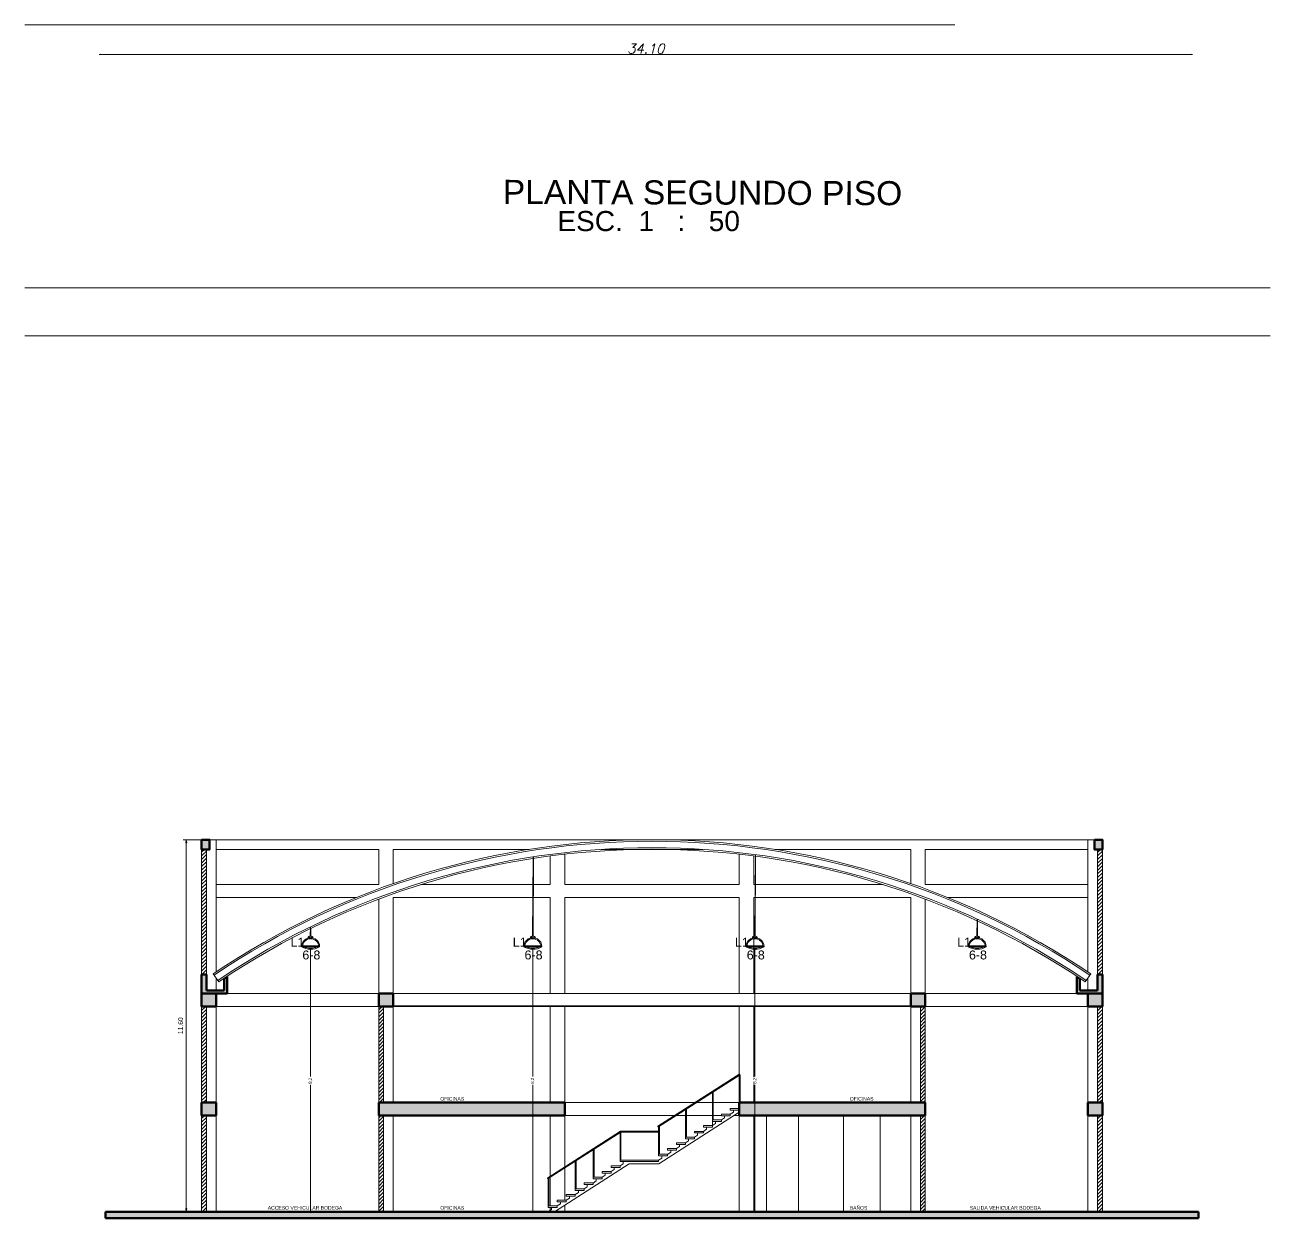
# Model space of a CAD drawing. Header units: millimetres. Extents: x 391 to 679, y 21 to 219.
# Drawn here: x 528.67 to 567.5, y 20.85 to 58.06 of the extents above; entities that cross this region are included whole.
import ezdxf

# ---------------------------------------------------------------- set-up
doc = ezdxf.new("R2010")
doc.units = ezdxf.units.MM
doc.layers.get('0').update_dxf_attribs({"lineweight": 13})
for name, color, linetype, lineweight in [('A-PISO-ESCALERA', 7, 'Continuous', 18), ('COTA10', 7, 'Continuous', 13), ('EST', 7, 'Continuous', 50), ('j pisos', 251, 'Continuous', 9), ('MONTE', 7, 'Continuous', 9), ('notas', 8, 'Continuous', 9), ('proyección 5', 7, 'Continuous', 9), ('TEXTO', 251, 'Continuous', 13), ('textos', 9, 'Continuous', 9), ('VP', 7, 'Continuous', 25)]:
    doc.layers.add(name, color=color, linetype=linetype, lineweight=lineweight)
doc.layers.add('COTAS', color=254, linetype='Continuous', lineweight=9, true_color=0xbebebe)
doc.styles.add('100 Nota', font='arial.ttf', dxfattribs={"height": 0.15})
doc.styles.add('ARIAL', font='arial.ttf')
doc.styles.add('ITALICC', font='italicc')
doc.styles.add('Nota 1000', font='', dxfattribs={"height": 1.5})
doc.styles.get("Standard").update_dxf_attribs({"font": 'arial.ttf'})
doc.styles.add('TEXTOS-TITULOS', font='arial.ttf', dxfattribs={"height": 0.08})
doc.styles.get('Nota 1000').set_extended_font_data('Eurostile')
doc.dimstyles.new('dim100', dxfattribs={"dimtxt": 10, "dimasz": 0.1, "dimexe": 0.1, "dimexo": 0, "dimgap": 0.1, "dimtad": 1, "dimzin": 4, "dimdsep": 46, "dimtxsty": '100 Nota', "dimblk": 'CLOSEDBLANK', "dimcen": 0.1, "dimclrd": 256, "dimclre": 256, "dimclrt": 256, "dimazin": 1, "dimtfac": 1, "dimtmove": 0, "dimatfit": 2, "dimldrblk": 'CLOSEDBLANK', "dimfxl": 1, "dimlwd": -1, "dimlwe": -1, "dimarcsym": 0})
doc.dimstyles.new('juan1', dxfattribs={"dimtxt": 0.1, "dimasz": 0.035, "dimexe": 0.0015, "dimexo": 0.0065, "dimgap": 0.04, "dimtad": 0, "dimtoh": 1, "dimtxsty": 'Standard', "dimblk": 'OBLIQUE', "dimcen": 0.02, "dimdle": 0.02, "dimse1": 1, "dimse2": 1, "dimclrd": 256, "dimclrt": 256, "dimadec": 0, "dimazin": 0, "dimtfac": 1, "dimtmove": 0, "dimatfit": 2, "dimldrblk": 'OBLIQUE', "dimfxl": 1, "dimtfill": 1, "dimlwd": 0, "dimarcsym": 0})
pattern_1 = [(50, (-1008525.3333, -1041562.61), (0.45546167249, -0.03984771385), [0.047625, -0.523875]), (355, (-1008525.3333, -1041562.61), (-0.08810855356, 0.4776421131), [0.0381, -0.41910146043]), (100.4514447, (-1008525.29533, -1041562.61332), (0.36735311773, 0.43779437978), [0.040475022, -0.4452256115]), (46.1842, (-1008525.3333, -1041562.483), (0.67769760223, -0.10510581983), [0.0714375, -0.7858125]), (96.63555761, (-1008525.2768, -1041562.49176), (0.59351033513, 0.6185653115), [0.06071255785, -0.6678390204]), (351.18415117, (-1008525.3333, -1041562.483), (0.59351033516, 0.61856531146), [0.05714991768, -0.6286493298]), (21, (-1008525.2698, -1041562.51475), (0.37903597817, -0.25566299547), [0.047625, -0.523875]), (326, (-1008525.2698, -1041562.51475), (0.15450507087, 0.4604699153), [0.0381, -0.4191]), (71.451445, (-1008525.2382, -1041562.53606), (0.5335410482, 0.20480692221), [0.040475022, -0.445224844]), (37.5, (-1008525.33328, -1041562.61), (0.007721508126, 0.211387597183), [0, -0.41402, 0, -0.42545, 0, -0.4206875]), (7.5, (-1008525.33328, -1041562.61), (0.167049156276, 0.250451437045), [0, -0.24257, 0, -0.404495, 0, -0.1603375]), (327.5, (-1008525.47489, -1041562.61), (0.338976487917, -0.014321859982), [0, -0.15875, 0, -0.4953, 0, -0.657225]), (317.5, (-1008525.5384, -1041562.61), (0.370322953465, 0.063566227583), [0, -0.206375, 0, -0.32893, 0, -0.466725])]

# ---------------------------------------------------------------- blocks, each defined once
blk = doc.blocks.new('_ClosedBlank')
at = {"layer": 'COTAS', "color": 0, "lineweight": -2}
for p, q in [((-1, 0.17), (0, 0)), ((-1, 0.17), (-1, -0.17)), ((0, 0), (-1, -0.17))]:
    blk.add_line(p, q, dxfattribs=at)
blk = doc.blocks.new('*D68')
at = {"layer": 'COTA10', "transparency": 16777216}
blk.add_line((531.009, 57.137), (565.055, 57.137), dxfattribs=at)
at = {"layer": 'COTA10', "transparency": 16777216, "xscale": 0.025, "yscale": 0.025, "zscale": 0.025, "rotation": 180}
blk.add_blockref('_ClosedBlank', (530.984, 57.137), dxfattribs=at)
at = {"layer": 'COTA10', "transparency": 16777216, "xscale": 0.025, "yscale": 0.025, "zscale": 0.025}
blk.add_blockref('_ClosedBlank', (565.08, 57.137), dxfattribs=at)
at = {"layer": 'COTA10', "transparency": 16777216, "insert": (548.032, 57.317), "char_height": 0.3, "attachment_point": 5, "style": 'ITALICC'}
blk.add_mtext('\\A1;34.10', dxfattribs=at)
blk = doc.blocks.new('*D209')
at = {"layer": 'COTA10', "transparency": 16777216}
for p, q in [((534.176, 32.645), (533.599, 32.645)), ((533.699, 21.145), (533.699, 32.545)), ((534.176, 21.045), (533.599, 21.045))]:
    blk.add_line(p, q, dxfattribs=at)
at = {"layer": 'COTA10', "transparency": 16777216, "xscale": 0.1, "yscale": 0.1, "zscale": 0.1}
for p, rotation in [((533.699, 32.645), 90), ((533.699, 21.045), 270)]:
    blk.add_blockref('_ClosedBlank', p, dxfattribs=dict(at, rotation=rotation))
at = {"layer": 'COTA10', "transparency": 16777216, "insert": (533.522, 26.845), "char_height": 0.15, "attachment_point": 5, "rotation": 90, "style": '100 Nota'}
blk.add_mtext('11.60', dxfattribs=at)
blk = doc.blocks.new('_OBLIQUE')
at = {"color": 0, "linetype": 'ByBlock'}
blk.add_line((-0.5, -0.5), (0.5, 0.5), dxfattribs=at)
blk = doc.blocks.new('*D267')
at = {"lineweight": 0, "transparency": 16777216}
for p, q in [((551.436, 29.249), (551.436, 25.259)), ((551.436, 21.008), (551.436, 24.998))]:
    blk.add_line(p, q, dxfattribs=at)
at = {"lineweight": 0, "transparency": 16777216, "xscale": 0.035, "yscale": 0.035, "zscale": 0.035}
for p, rotation in [((551.436, 29.229), 90), ((551.436, 21.028), 270)]:
    blk.add_blockref('_OBLIQUE', p, dxfattribs=dict(at, rotation=rotation))
at = {"transparency": 16777216, "insert": (551.436, 25.128), "char_height": 0.1, "attachment_point": 5, "rotation": 90, "bg_fill": 3, "box_fill_scale": 1.1, "bg_fill_color": 256, "bg_fill_true_color": 13158600, "bg_fill_transparency": 0}
blk.add_mtext('8,2', dxfattribs=at)
blk = doc.blocks.new('*D268')
at = {"lineweight": 0, "transparency": 16777216}
for p, q in [((544.506, 29.249), (544.506, 25.259)), ((544.506, 21.008), (544.506, 24.998))]:
    blk.add_line(p, q, dxfattribs=at)
at = {"lineweight": 0, "transparency": 16777216, "xscale": 0.035, "yscale": 0.035, "zscale": 0.035}
for p, rotation in [((544.506, 29.229), 90), ((544.506, 21.028), 270)]:
    blk.add_blockref('_OBLIQUE', p, dxfattribs=dict(at, rotation=rotation))
at = {"transparency": 16777216, "insert": (544.506, 25.128), "char_height": 0.1, "attachment_point": 5, "rotation": 90, "bg_fill": 3, "box_fill_scale": 1.1, "bg_fill_color": 256, "bg_fill_true_color": 13158600, "bg_fill_transparency": 0}
blk.add_mtext('8,2', dxfattribs=at)
blk = doc.blocks.new('*D269')
at = {"lineweight": 0, "transparency": 16777216}
for p, q in [((537.576, 29.249), (537.576, 25.259)), ((537.576, 21.008), (537.576, 24.998))]:
    blk.add_line(p, q, dxfattribs=at)
at = {"lineweight": 0, "transparency": 16777216, "xscale": 0.035, "yscale": 0.035, "zscale": 0.035}
for p, rotation in [((537.576, 29.229), 90), ((537.576, 21.028), 270)]:
    blk.add_blockref('_OBLIQUE', p, dxfattribs=dict(at, rotation=rotation))
at = {"transparency": 16777216, "insert": (537.576, 25.128), "char_height": 0.1, "attachment_point": 5, "rotation": 90, "bg_fill": 3, "box_fill_scale": 1.1, "bg_fill_color": 256, "bg_fill_true_color": 13158600, "bg_fill_transparency": 0}
blk.add_mtext('8,2', dxfattribs=at)

msp = doc.modelspace()

# ---------------------------------------------------------------- hatches: boundary and pattern name
at = {"layer": 'COTA10'}
h = msp.add_hatch(dxfattribs=at)
h.set_pattern_fill('LINE', color=256, scale=0.025, angle=45)
h.set_pattern_definition([(45, (-1008525.33328, -1041562.61), (-0.0561266007567, 0.0561266007567), [])])
h.paths.add_polyline_path([(534.3264, 32.3452), (534.1764, 32.3452), (534.1764, 28.4452), (534.3264, 28.4452)])
h.paths.add_polyline_path([(534.3264, 27.4452), (534.1764, 27.4452), (534.1764, 24.4452), (534.3264, 24.4452)])
h.paths.add_polyline_path([(534.3264, 24.0452), (534.1764, 24.0452), (534.1764, 21.0452), (534.3264, 21.0452)])
h.paths.add_polyline_path([(539.8544, 24.0452), (539.7044, 24.0452), (539.7044, 21.0452), (539.8544, 21.0452)])
h.paths.add_polyline_path([(539.8544, 27.4452), (539.7044, 27.4452), (539.7044, 24.4452), (539.8544, 24.4452)])
h.paths.add_polyline_path([(562.2724, 32.3452), (562.1224, 32.3452), (562.1224, 28.4452), (562.2724, 28.4452)])
h.paths.add_polyline_path([(562.2724, 27.4452), (562.1224, 27.4452), (562.1224, 24.4452), (562.2724, 24.4452)])
h.paths.add_polyline_path([(562.2724, 24.0452), (562.1224, 24.0452), (562.1224, 21.0452), (562.2724, 21.0452)])
h.paths.add_polyline_path([(556.7444, 27.4452), (556.5944, 27.4452), (556.5944, 24.4452), (556.7444, 24.4452)])
h.paths.add_polyline_path([(556.7444, 24.0452), (556.5944, 24.0452), (556.5944, 21.0452), (556.7444, 21.0452)])
at = {"layer": 'MONTE'}
h = msp.add_hatch(dxfattribs=at)
h.set_pattern_fill('AR-CONC', color=256, scale=0.0025)
h.set_pattern_definition(pattern_1)
h.paths.add_polyline_path([(534.4014, 21.0452), (531.1764, 21.0452), (531.1764, 20.8452), (534.4014, 20.8452)])
h.paths.add_polyline_path([(539.9294, 21.0452), (534.4014, 21.0452), (534.4014, 20.8452), (539.9294, 20.8452)])
h.paths.add_polyline_path([(545.2764, 21.0452), (539.9294, 21.0452), (539.9294, 20.8452), (545.2764, 20.8452)])
h.paths.add_polyline_path([(551.1724, 21.0452), (545.2764, 21.0452), (545.2764, 20.8452), (551.1724, 20.8452)])
h.paths.add_polyline_path([(556.5194, 21.0452), (551.1724, 21.0452), (551.1724, 20.8452), (556.5194, 20.8452)])
h.paths.add_polyline_path([(562.0474, 21.0452), (556.5194, 21.0452), (556.5194, 20.8452), (562.0474, 20.8452)])
h.paths.add_polyline_path([(565.2724, 21.0452), (562.0474, 21.0452), (562.0474, 20.8452), (565.2724, 20.8452)])
h.paths.add_polyline_path([(562.0474, 24.4452), (561.8224, 24.4452), (561.8224, 24.0452), (562.0474, 24.0452)])
h.paths.add_polyline_path([(562.2724, 24.4452), (562.0474, 24.4452), (562.0474, 24.0452), (562.2724, 24.0452)])
h.paths.add_polyline_path([(534.4014, 24.4452), (534.1764, 24.4452), (534.1764, 24.0452), (534.4014, 24.0452)])
h.paths.add_polyline_path([(534.6264, 24.4452), (534.4014, 24.4452), (534.4014, 24.0452), (534.6264, 24.0452)])
h.paths.add_polyline_path([(534.3264, 28.4452), (534.1764, 28.4452), (534.1764, 27.8452), (534.4014, 27.8452), (534.4014, 27.9452), (534.3264, 27.9452)])
h.paths.add_polyline_path([(534.9764, 28.3662), (534.8764, 28.3021), (534.8764, 27.9452), (534.4014, 27.9452), (534.4014, 27.8452), (534.9764, 27.8452)])
h.paths.add_polyline_path([(534.6264, 27.8452), (534.4014, 27.8452), (534.4014, 27.4452), (534.6264, 27.4452)])
h.paths.add_polyline_path([(534.4014, 27.8452), (534.1764, 27.8452), (534.1764, 27.4452), (534.4014, 27.4452)])
h.paths.add_polyline_path([(534.4014, 32.6452), (534.1764, 32.6452), (534.1764, 32.3452), (534.4014, 32.3452)])
h.paths.add_polyline_path([(539.9294, 27.8452), (539.7044, 27.8452), (539.7044, 27.4452), (539.9294, 27.4452)])
h.paths.add_polyline_path([(540.1544, 27.8452), (539.9294, 27.8452), (539.9294, 27.4452), (540.1544, 27.4452)])
h.paths.add_polyline_path([(556.5194, 27.8452), (556.2944, 27.8452), (556.2944, 27.4452), (556.5194, 27.4452)])
h.paths.add_polyline_path([(556.7444, 27.8452), (556.5194, 27.8452), (556.5194, 27.4452), (556.7444, 27.4452)])
h.paths.add_polyline_path([(562.2724, 28.4452), (562.1224, 28.4452), (562.1224, 27.9452), (562.0474, 27.9452), (562.0474, 27.8452), (562.2724, 27.8452)])
h.paths.add_polyline_path([(562.0474, 27.9452), (561.5724, 27.9452), (561.5724, 28.3021), (561.4724, 28.3662), (561.4724, 27.8452), (562.0474, 27.8452)])
h.paths.add_polyline_path([(562.0474, 27.8452), (561.8224, 27.8452), (561.8224, 27.4452), (562.0474, 27.4452)])
h.paths.add_polyline_path([(562.2724, 27.8452), (562.0474, 27.8452), (562.0474, 27.4452), (562.2724, 27.4452)])
h.paths.add_polyline_path([(562.2724, 32.6452), (562.0474, 32.6452), (562.0474, 32.3452), (562.2724, 32.3452)])
h = msp.add_hatch(dxfattribs=at)
h.set_pattern_fill('AR-CONC', color=256, scale=0.0025)
h.set_pattern_definition(pattern_1)
h.paths.add_polyline_path([(545.2764, 24.4452), (539.9294, 24.4452), (539.9294, 24.0452), (545.2764, 24.0452)])
h.paths.add_polyline_path([(539.9294, 24.4452), (539.7044, 24.4452), (539.7044, 24.0452), (539.9294, 24.0452)])
h.paths.add_polyline_path([(545.5014, 24.4452), (545.2764, 24.4452), (545.2764, 24.0452), (545.5014, 24.0452)])
h.paths.add_polyline_path([(556.5194, 24.4452), (551.1724, 24.4452), (551.1724, 24.0452), (556.5194, 24.0452)])
h.paths.add_polyline_path([(551.1724, 24.4452), (550.9474, 24.4452), (550.9474, 24.0452), (551.1724, 24.0452)])
h.paths.add_polyline_path([(556.7444, 24.4452), (556.5194, 24.4452), (556.5194, 24.0452), (556.7444, 24.0452)])

# ---------------------------------------------------------------- linework, layer by layer
at = {"layer": 'A-PISO-ESCALERA'}
for p, q in [((534.6264, 32.6452), (534.4264, 32.6452)), ((534.6264, 32.6452), (534.6264, 28.5208)), ((561.8224, 32.6452), (561.8224, 28.5208)), ((561.8224, 32.6452), (562.0224, 32.6452)), ((534.7098, 28.2155), (534.5421, 28.4642)), ((561.739, 28.2155), (561.9068, 28.4642)), ((534.6264, 28.3391), (534.6264, 27.9452)), ((561.8224, 28.3391), (561.8224, 27.9452)), ((540.1544, 27.8452), (556.2944, 27.8452)), ((534.6264, 27.4452), (534.6264, 24.4452)), ((540.1544, 27.4652), (556.2944, 27.4652)), ((540.1544, 27.4452), (556.2944, 27.4452)), ((540.1544, 27.4452), (540.1544, 24.4452)), ((545.0514, 27.4452), (545.0514, 24.4452)), ((545.5014, 27.4452), (545.5014, 24.4452)), ((550.9474, 27.4452), (550.9474, 25.3452)), ((551.3974, 27.4452), (551.3974, 24.4452)), ((556.2944, 27.4452), (556.2944, 24.4452)), ((561.8224, 27.4452), (561.8224, 24.4452)), ((548.4113, 23.7135), (550.9644, 25.3452)), ((548.4274, 23.6882), (550.9732, 25.3152)), ((550.1074, 23.9084), (550.1074, 24.7619)), ((550.1374, 23.9084), (550.1374, 24.7811)), ((548.4422, 22.54), (550.9474, 24.1505)), ((549.2674, 23.3715), (549.2674, 24.2251)), ((549.2974, 23.3715), (549.2974, 24.2442)), ((550.6674, 24.0863), (550.7674, 24.1505)), ((550.7674, 24.2163), (550.7674, 24.1505)), ((534.6264, 24.0452), (534.6264, 21.0452)), ((540.1544, 24.0452), (540.1544, 21.0452)), ((545.0514, 24.0452), (545.0514, 22.1542)), ((545.5014, 24.0452), (545.5014, 22.4418)), ((548.4574, 22.8347), (548.4574, 23.7074)), ((550.1074, 23.7284), (550.2074, 23.7926)), ((550.2074, 23.8584), (550.2074, 23.7926)), ((550.3874, 23.9073), (550.4874, 23.9716)), ((550.4874, 24.0373), (550.4874, 23.9716)), ((551.7944, 24.0452), (551.7944, 21.0452)), ((552.7944, 24.0452), (552.7944, 21.0452)), ((554.1944, 24.0452), (554.1944, 21.0452)), ((555.3444, 24.0452), (555.3444, 21.0452)), ((556.2944, 24.0452), (556.2944, 21.0452)), ((561.8224, 24.0452), (561.8224, 21.0452)), ((544.9713, 22.103), (547.2444, 23.5557)), ((544.9874, 22.0777), (547.2532, 23.5257)), ((547.2274, 22.6557), (547.2274, 23.5093)), ((547.2444, 23.5557), (548.4274, 23.5557)), ((547.2532, 23.5257), (548.4274, 23.5257)), ((547.2574, 22.6557), (547.2574, 23.5257)), ((548.4274, 22.8347), (548.4274, 23.6882)), ((549.3674, 23.3215), (549.3674, 23.2558)), ((549.5474, 23.3705), (549.6474, 23.4348)), ((549.6474, 23.5005), (549.6474, 23.4348)), ((549.8274, 23.5494), (549.9274, 23.6137)), ((549.9274, 23.6794), (549.9274, 23.6137)), ((546.3874, 22.1189), (546.3874, 22.9724)), ((546.4174, 22.1189), (546.4174, 22.9916)), ((548.8074, 22.9636), (548.8074, 22.8979)), ((548.9874, 23.0126), (549.0874, 23.0769)), ((549.0874, 23.1426), (549.0874, 23.0769)), ((549.2674, 23.1915), (549.3674, 23.2558)), ((545.1822, 21.0452), (547.5074, 22.54)), ((545.8274, 21.761), (545.8274, 22.6145)), ((545.8574, 21.761), (545.8574, 22.6337)), ((547.2274, 22.4757), (547.3274, 22.54)), ((547.3274, 22.6057), (547.3274, 22.54)), ((547.5074, 22.54), (548.4422, 22.54)), ((548.4274, 22.6547), (548.5274, 22.719)), ((548.5274, 22.7847), (548.5274, 22.719)), ((548.7074, 22.8336), (548.8074, 22.8979)), ((545.5014, 22.4062), (545.5014, 21.4031)), ((546.6674, 22.1178), (546.7674, 22.1821)), ((546.7674, 22.2478), (546.7674, 22.1821)), ((546.9474, 22.2968), (547.0474, 22.3611)), ((547.0474, 22.4268), (547.0474, 22.3611)), ((544.9874, 21.2241), (544.9874, 22.0777)), ((545.0114, 22.093), (545.0114, 21.2241)), ((545.0514, 22.1186), (545.0514, 21.2241)), ((546.1074, 21.7599), (546.2074, 21.8242)), ((546.2074, 21.8899), (546.2074, 21.8242)), ((546.3874, 21.9389), (546.4874, 22.0032)), ((546.4874, 22.0689), (546.4874, 22.0032)), ((545.5474, 21.402), (545.6474, 21.4663)), ((545.6474, 21.532), (545.6474, 21.4663)), ((545.8274, 21.581), (545.9274, 21.6453)), ((545.9274, 21.711), (545.9274, 21.6453)), ((544.9874, 21.0441), (545.0874, 21.1084)), ((545.1822, 21.0452), (544.9891, 21.0452)), ((545.0514, 21.1741), (545.0514, 21.0853)), ((545.0874, 21.1741), (545.0874, 21.1084)), ((545.2674, 21.2231), (545.3674, 21.2874)), ((545.3674, 21.3531), (545.3674, 21.2874)), ((545.5014, 21.2504), (545.5014, 21.0452))]:
    msp.add_line(p, q, dxfattribs=at)
for points in [[(550.3874, 24.0873), (550.6674, 24.0873), (550.6674, 24.0373), (550.3874, 24.0373)], [(550.6674, 24.2663), (550.9474, 24.2663), (550.9474, 24.2163), (550.6674, 24.2163)], [(549.8274, 23.7294), (550.1074, 23.7294), (550.1074, 23.6794), (549.8274, 23.6794)], [(550.1074, 23.9084), (550.3874, 23.9084), (550.3874, 23.8584), (550.1074, 23.8584)], [(549.2674, 23.3715), (549.5474, 23.3715), (549.5474, 23.3215), (549.2674, 23.3215)], [(549.5474, 23.5505), (549.8274, 23.5505), (549.8274, 23.5005), (549.5474, 23.5005)], [(548.7074, 23.0136), (548.9874, 23.0136), (548.9874, 22.9636), (548.7074, 22.9636)], [(548.9874, 23.1926), (549.2674, 23.1926), (549.2674, 23.1426), (548.9874, 23.1426)], [(547.2274, 22.6557), (548.4274, 22.6557), (548.4274, 22.6057), (547.2274, 22.6057)], [(548.4274, 22.8347), (548.7074, 22.8347), (548.7074, 22.7847), (548.4274, 22.7847)], [(546.6674, 22.2978), (546.9474, 22.2978), (546.9474, 22.2478), (546.6674, 22.2478)], [(546.9474, 22.4768), (547.2274, 22.4768), (547.2274, 22.4268), (546.9474, 22.4268)], [(545.8274, 21.761), (546.1074, 21.761), (546.1074, 21.711), (545.8274, 21.711)], [(546.1074, 21.9399), (546.3874, 21.9399), (546.3874, 21.8899), (546.1074, 21.8899)], [(546.3874, 22.1189), (546.6674, 22.1189), (546.6674, 22.0689), (546.3874, 22.0689)], [(545.2674, 21.4031), (545.5474, 21.4031), (545.5474, 21.3531), (545.2674, 21.3531)], [(545.5474, 21.582), (545.8274, 21.582), (545.8274, 21.532), (545.5474, 21.532)], [(544.9874, 21.2241), (545.2674, 21.2241), (545.2674, 21.1741), (544.9874, 21.1741)]]:
    msp.add_lwpolyline(points, close=True, dxfattribs=at)
for centre, radius, start, end in [((548.2244, 8.1775), 24.4695, 56.00231, 123.99769), ((548.2244, 8.1775), 24.4195, 56.00231, 123.99769), ((548.2244, 8.1775), 24.2195, 56.00231, 123.99769), ((548.2244, 8.1775), 24.1695, 56.00231, 123.99769), ((548.4193, 23.7009), 0.015, 122.5825, 302.5825), ((544.9793, 22.0903), 0.015, 122.5825, 302.5825)]:
    msp.add_arc(centre, radius, start, end, dxfattribs=at)
at = {"layer": 'COTA10'}
for p, q in [((534.6264, 32.6452), (561.8224, 32.6452)), ((534.1764, 32.3452), (534.1764, 28.4452)), ((534.3264, 32.3452), (534.3264, 28.4452)), ((534.6264, 32.3452), (539.7044, 32.3452)), ((539.7044, 32.3452), (539.7044, 31.2452)), ((540.1544, 32.3452), (544.3931, 32.3452)), ((540.1544, 32.3452), (540.1544, 31.278)), ((546.6412, 32.3452), (549.8076, 32.3452)), ((552.0557, 32.3452), (556.2944, 32.3452)), ((556.2944, 32.3452), (556.2944, 31.278)), ((556.7444, 32.3452), (561.8224, 32.3452)), ((556.7444, 32.3452), (556.7444, 31.2452)), ((562.1224, 28.4452), (562.1224, 32.3452)), ((562.2724, 28.4452), (562.2724, 32.3452)), ((545.0514, 32.1378), (545.0514, 31.2452)), ((545.5014, 32.1931), (545.5014, 31.2452)), ((550.9474, 32.1931), (550.9474, 31.2452)), ((551.3974, 32.1378), (551.3974, 31.2452)), ((534.6264, 31.2452), (539.7044, 31.2452)), ((541.0101, 31.2452), (545.0514, 31.2452)), ((545.5014, 31.2452), (550.9474, 31.2452)), ((555.4387, 31.2452), (551.3974, 31.2452)), ((561.8224, 31.2452), (556.7444, 31.2452)), ((534.6264, 30.8452), (539.0086, 30.8452)), ((539.7044, 30.7955), (539.7044, 27.8452)), ((540.1544, 30.8452), (545.0514, 30.8452)), ((540.1544, 30.8452), (540.1544, 27.8452)), ((545.0514, 30.8452), (545.0514, 27.8452)), ((545.5014, 30.8452), (550.9474, 30.8452)), ((545.5014, 30.8452), (545.5014, 27.8452)), ((550.9474, 30.8452), (550.9474, 27.8452)), ((556.2944, 30.8452), (551.3974, 30.8452)), ((551.3974, 30.8452), (551.3974, 27.8452)), ((556.2944, 30.8452), (556.2944, 27.8452)), ((556.7444, 30.7955), (556.7444, 27.8452)), ((561.8224, 30.8452), (557.4403, 30.8452)), ((534.9764, 27.8452), (539.7044, 27.8452)), ((561.8224, 27.8452), (556.7444, 27.8452)), ((534.1764, 27.4452), (534.1764, 24.4452)), ((534.3264, 27.4452), (534.3264, 24.4452)), ((534.6264, 27.4452), (539.7044, 27.4452)), ((539.7044, 27.4452), (539.7044, 24.4452)), ((539.8544, 27.4452), (539.8544, 24.4452)), ((556.5944, 27.4452), (556.5944, 24.4452)), ((561.8224, 27.4452), (556.7444, 27.4452)), ((556.7444, 27.4452), (556.7444, 24.4452)), ((562.1224, 27.4452), (562.1224, 24.4452)), ((562.2724, 27.4452), (562.2724, 24.4452)), ((550.9027, 25.2702), (550.9474, 25.2702)), ((550.9474, 25.3452), (550.9474, 25.3344)), ((550.9474, 25.2988), (550.9474, 24.4452)), ((550.9774, 25.3152), (550.9774, 24.4452)), ((545.5014, 24.4452), (549.5562, 24.4452)), ((549.6119, 24.4452), (550.9474, 24.4452)), ((534.1764, 24.0452), (534.1764, 21.0452)), ((534.3264, 24.0452), (534.3264, 21.0452)), ((539.7044, 24.0452), (539.7044, 21.0452)), ((539.8544, 24.0452), (539.8544, 21.0452)), ((545.5014, 24.0452), (548.9303, 24.0452)), ((548.986, 24.0452), (549.2674, 24.0452)), ((549.2974, 24.0452), (550.1074, 24.0452)), ((550.1374, 24.0452), (550.3874, 24.0452)), ((550.7836, 24.0452), (550.9474, 24.0452)), ((550.9474, 24.0452), (550.9474, 21.0452)), ((551.3974, 24.0452), (551.3974, 21.0452)), ((556.5944, 24.0452), (556.5944, 21.0452)), ((556.7444, 24.0452), (556.7444, 21.0452)), ((562.1224, 24.0452), (562.1224, 21.0452)), ((562.2724, 24.0452), (562.2724, 21.0452)), ((546.6674, 22.2978), (546.9474, 22.2978)), ((546.9474, 22.4768), (547.2274, 22.4768)), ((545.2674, 21.4031), (545.5014, 21.4031)), ((545.0514, 21.2241), (545.2674, 21.2241))]:
    msp.add_line(p, q, dxfattribs=at)
at = {"layer": 'COTA10', "flags": 128}
for points in [[(550.1074, 23.7294), (550.1074, 23.9084), (550.3874, 23.9084)], [(545.5014, 21.4031), (545.5474, 21.4031)]]:
    msp.add_lwpolyline(points, dxfattribs=at)
at = {"layer": 'EST'}
for p, q in [((534.3264, 28.4452), (534.1764, 28.4452)), ((534.1764, 28.4452), (534.1764, 27.8452)), ((534.3264, 28.4452), (534.3264, 27.9452)), ((534.8764, 28.3021), (534.9764, 28.3662)), ((534.9764, 28.3662), (534.9764, 27.8452)), ((561.4724, 28.3662), (561.4724, 27.8452)), ((561.5724, 28.3021), (561.4724, 28.3662)), ((562.1224, 28.4452), (562.2724, 28.4452)), ((562.1224, 28.4452), (562.1224, 27.9452)), ((562.2724, 28.4452), (562.2724, 27.8452)), ((534.8764, 28.3021), (534.8764, 27.9452)), ((561.5724, 28.3021), (561.5724, 27.9452)), ((534.9764, 27.8452), (534.1764, 27.8452)), ((534.1764, 27.8452), (534.1764, 27.4452)), ((534.8764, 27.9452), (534.3264, 27.9452)), ((534.6264, 27.8452), (534.6264, 27.4452)), ((540.1544, 27.8452), (539.7044, 27.8452)), ((539.7044, 27.8452), (539.7044, 27.4452)), ((540.1544, 27.8452), (540.1544, 27.4452)), ((556.7444, 27.8452), (556.2944, 27.8452)), ((556.2944, 27.8452), (556.2944, 27.4452)), ((556.7444, 27.8452), (556.7444, 27.4452)), ((561.4724, 27.8452), (562.2724, 27.8452)), ((561.5724, 27.9452), (562.1224, 27.9452)), ((562.2724, 27.8452), (561.8224, 27.8452)), ((561.8224, 27.8452), (561.8224, 27.4452)), ((562.2724, 27.8452), (562.2724, 27.4452)), ((534.6264, 27.4452), (534.1764, 27.4452)), ((540.1544, 27.4452), (539.7044, 27.4452)), ((556.7444, 27.4452), (556.2944, 27.4452)), ((562.2724, 27.4452), (561.8224, 27.4452)), ((534.1764, 24.4452), (534.6264, 24.4452)), ((534.1764, 24.4452), (534.1764, 24.0452)), ((534.6264, 24.4452), (534.6264, 24.0452)), ((539.7044, 24.4452), (545.5014, 24.4452)), ((539.7044, 24.4452), (539.7044, 24.0452)), ((545.5014, 24.4452), (545.5014, 24.0452)), ((556.7444, 24.4452), (550.9474, 24.4452)), ((550.9474, 24.4452), (550.9474, 24.0452)), ((556.7444, 24.4452), (556.7444, 24.0452)), ((562.2724, 24.4452), (561.8224, 24.4452)), ((561.8224, 24.4452), (561.8224, 24.0452)), ((562.2724, 24.4452), (562.2724, 24.0452)), ((534.1764, 24.0452), (534.6264, 24.0452)), ((539.7044, 24.0452), (545.5014, 24.0452)), ((556.7444, 24.0452), (550.9474, 24.0452)), ((562.2724, 24.0452), (561.8224, 24.0452)), ((531.1764, 21.0452), (565.2724, 21.0452)), ((531.1764, 21.0452), (531.1764, 20.8452)), ((565.2724, 21.0452), (565.2724, 20.8452)), ((531.1764, 20.8452), (565.2724, 20.8452))]:
    msp.add_line(p, q, dxfattribs=at)
for points in [[(534.1764, 32.6452), (534.4264, 32.6452), (534.4264, 32.3452), (534.1764, 32.3452)], [(562.0224, 32.6452), (562.2724, 32.6452), (562.2724, 32.3452), (562.0224, 32.3452)]]:
    msp.add_lwpolyline(points, close=True, dxfattribs=at)
at = {"layer": 'j pisos', "color": 5}
for p, q in [((544.4971, 29.6427), (544.5233, 32.1125)), ((544.5171, 29.6429), (544.5276, 32.1132)), ((551.4271, 29.6427), (551.454, 32.1807)), ((551.4471, 29.6429), (551.4579, 32.1802)), ((537.5671, 29.6427), (537.5701, 29.9277)), ((558.3571, 29.6427), (558.3627, 30.1729)), ((558.3771, 29.6429), (558.3793, 30.1653)), ((537.5871, 29.6429), (537.5881, 29.8808)), ((537.829, 29.3053), (537.3244, 29.3089)), ((537.8274, 29.3353), (537.3264, 29.3389)), ((544.759, 29.3053), (544.2544, 29.3089)), ((544.7574, 29.3353), (544.2564, 29.3389)), ((551.689, 29.3053), (551.1844, 29.3089)), ((551.6874, 29.3353), (551.1864, 29.3389)), ((558.619, 29.3053), (558.1144, 29.3089)), ((558.6174, 29.3353), (558.1164, 29.3389))]:
    msp.add_line(p, q, dxfattribs=at)
for centre, radius, start, end in [((537.5767, 29.3071), 0.2823, 359.50523, 179.66397), ((537.5767, 29.3071), 0.2523, 359.5846, 179.5846), ((537.5755, 29.5619), 0.0843, 10.49641, 170.04073), ((537.5755, 29.5619), 0.0543, 25.47034, 155.0668), ((544.5067, 29.3071), 0.2823, 359.50523, 179.66397), ((544.5067, 29.3071), 0.2523, 359.5846, 179.5846), ((544.5055, 29.5619), 0.0843, 10.49641, 170.04073), ((544.5055, 29.5619), 0.0543, 25.47034, 155.0668), ((551.4367, 29.3071), 0.2823, 359.50523, 179.66397), ((551.4367, 29.3071), 0.2523, 359.5846, 179.5846), ((551.4355, 29.5619), 0.0843, 10.49641, 170.04073), ((551.4355, 29.5619), 0.0543, 25.47034, 155.0668), ((558.3667, 29.3071), 0.2823, 359.50523, 179.66397), ((558.3667, 29.3071), 0.2523, 359.5846, 179.5846), ((558.3655, 29.5619), 0.0843, 10.49641, 170.04073), ((558.3655, 29.5619), 0.0543, 25.47034, 155.0668), ((537.5801, 29.7789), 0.5502, 238.71615, 300.45305), ((537.5801, 29.7789), 0.5502, 238.71615, 300.45305), ((537.5801, 29.7789), 0.5202, 244.69197, 294.47723), ((537.5801, 29.7789), 0.5202, 244.69197, 294.47723), ((544.5101, 29.7789), 0.5502, 238.71615, 300.45305), ((544.5101, 29.7789), 0.5502, 238.71615, 300.45305), ((544.5101, 29.7789), 0.5202, 244.69197, 294.47723), ((544.5101, 29.7789), 0.5202, 244.69197, 294.47723), ((551.4401, 29.7789), 0.5502, 238.71615, 300.45305), ((551.4401, 29.7789), 0.5502, 238.71615, 300.45305), ((551.4401, 29.7789), 0.5202, 244.69197, 294.47723), ((551.4401, 29.7789), 0.5202, 244.69197, 294.47723), ((558.3701, 29.7789), 0.5502, 238.71615, 300.45305), ((558.3701, 29.7789), 0.5502, 238.71615, 300.45305), ((558.3701, 29.7789), 0.5202, 244.69197, 294.47723), ((558.3701, 29.7789), 0.5202, 244.69197, 294.47723)]:
    msp.add_arc(centre, radius, start, end, dxfattribs=at)
at = {"layer": 'proyección 5', "flags": 128}
for points in [[(528.6662, 58.0578), (557.6651, 58.0578)], [(528.6662, 49.8578), (567.5025, 49.8578)], [(528.6662, 48.3578), (567.5025, 48.3578)]]:
    msp.add_lwpolyline(points, dxfattribs=at)

# ---------------------------------------------------------------- texts
at = {"layer": 'notas', "color": 7, "insert": (543.5722, 52.8464), "char_height": 0.375, "width": 17.421083, "attachment_point": 4, "rotation": 359.80062, "style": 'Nota 1000'}
msp.add_mtext('{\\fArial|b0|i0|c0|p34;\\H2x;PLANTA SEGUNDO PISO}', dxfattribs=at)
at = {"layer": 'TEXTO', "color": 0, "linetype": 'ByBlock', "char_height": 0.2783, "attachment_point": 1, "style": 'ARIAL'}
for s, insert in [('L1', (557.7426, 29.5895)), ('6-8', (558.1095, 29.1907))]:
    msp.add_mtext_dynamic_manual_height_columns(s, width=1.047188, gutter_width=1, heights=[0], dxfattribs=dict(at, insert=insert))
at = {"layer": 'textos', "style": 'TEXTOS-TITULOS'}
msp.add_text('ESC.  1   :   50', height=0.627118, dxfattribs=at).set_placement((545.2717, 51.6271))
at = {"layer": 'VP', "char_height": 0.1125, "width": 19.875654, "attachment_point": 1, "rotation": 0}
for s, insert in [('OFICINAS', (541.6234, 24.6219)), ('OFICINAS', (554.3927, 24.6219)), ('ACCESO VEHICULAR BODEGA', (536.241, 21.2219)), ('OFICINAS', (541.6234, 21.2219)), ('BAÑOS', (554.3927, 21.2219)), ('SALIDA VEHICULAR BODEGA', (558.1336, 21.2219))]:
    msp.add_mtext(s, dxfattribs=dict(at, insert=insert))

# ---------------------------------------------------------------- dimensions: what is measured, and where the dimension line sits
at = {"layer": 'COTA10'}
dim = msp.add_linear_dim(base=(565.0798, 57.1372), p1=(530.9838, 58.0578), p2=(565.0798, 58.0578), dimstyle='dim100', override={"dimscale": 0.5, "dimtxt": 0.6, "dimasz": 0.05, "dimexe": 0.08, "dimexo": 0.1, "dimgap": 0.06, "dimtxsty": 'ITALICC', "dimcen": 0.09, "dimse1": 1, "dimse2": 1, "dimazin": 0, "dimtix": 1, "dimfxl": 0, "dimtolj": 1}, dxfattribs=at)
dim.commit()
dim.dimension.update_dxf_attribs({"geometry": '*D68', "text_midpoint": (548.0318, 57.3172)})
dim = msp.add_linear_dim(base=(533.6986, 32.6452), p1=(534.1764, 21.0452), p2=(534.1764, 32.6452), angle=90, dimstyle='dim100', override={"dimfxl": 0.5, "dimarcsym": 2}, dxfattribs=at)
dim.commit()
dim.dimension.update_dxf_attribs({"geometry": '*D209', "text_midpoint": (533.522, 26.8452)})

# ---------------------------------------------------------------- next in the draw order: dimensions: what is measured, and where the dimension line sits
for base, p1, p2, picture, middle in [((537.5761, 29.2288), (534.8531, 21.0277), (534.811, 29.2288), '*D269', (537.5761, 25.1282)), ((544.5061, 29.2288), (541.7831, 21.0277), (541.741, 29.2288), '*D268', (544.5061, 25.1282)), ((551.4361, 29.2288), (548.7131, 21.0277), (548.671, 29.2288), '*D267', (551.4361, 25.1282))]:
    dim = msp.add_linear_dim(base=base, p1=p1, p2=p2, angle=90, dimstyle='juan1')
    dim.commit()
    dim.dimension.update_dxf_attribs({"geometry": picture, "text_midpoint": middle})

# ---------------------------------------------------------------- next in the draw order: texts
at = {"layer": 'TEXTO', "color": 0, "linetype": 'ByBlock', "char_height": 0.2783, "attachment_point": 1, "style": 'ARIAL'}
for s, insert in [('L1', (536.9526, 29.5895)), ('L1', (543.8826, 29.5895)), ('L1', (550.8126, 29.5895)), ('6-8', (537.3195, 29.1907)), ('6-8', (544.2495, 29.1907)), ('6-8', (551.1795, 29.1907))]:
    msp.add_mtext_dynamic_manual_height_columns(s, width=1.047188, gutter_width=1, heights=[0], dxfattribs=dict(at, insert=insert))

doc.saveas('drawing.dxf')
